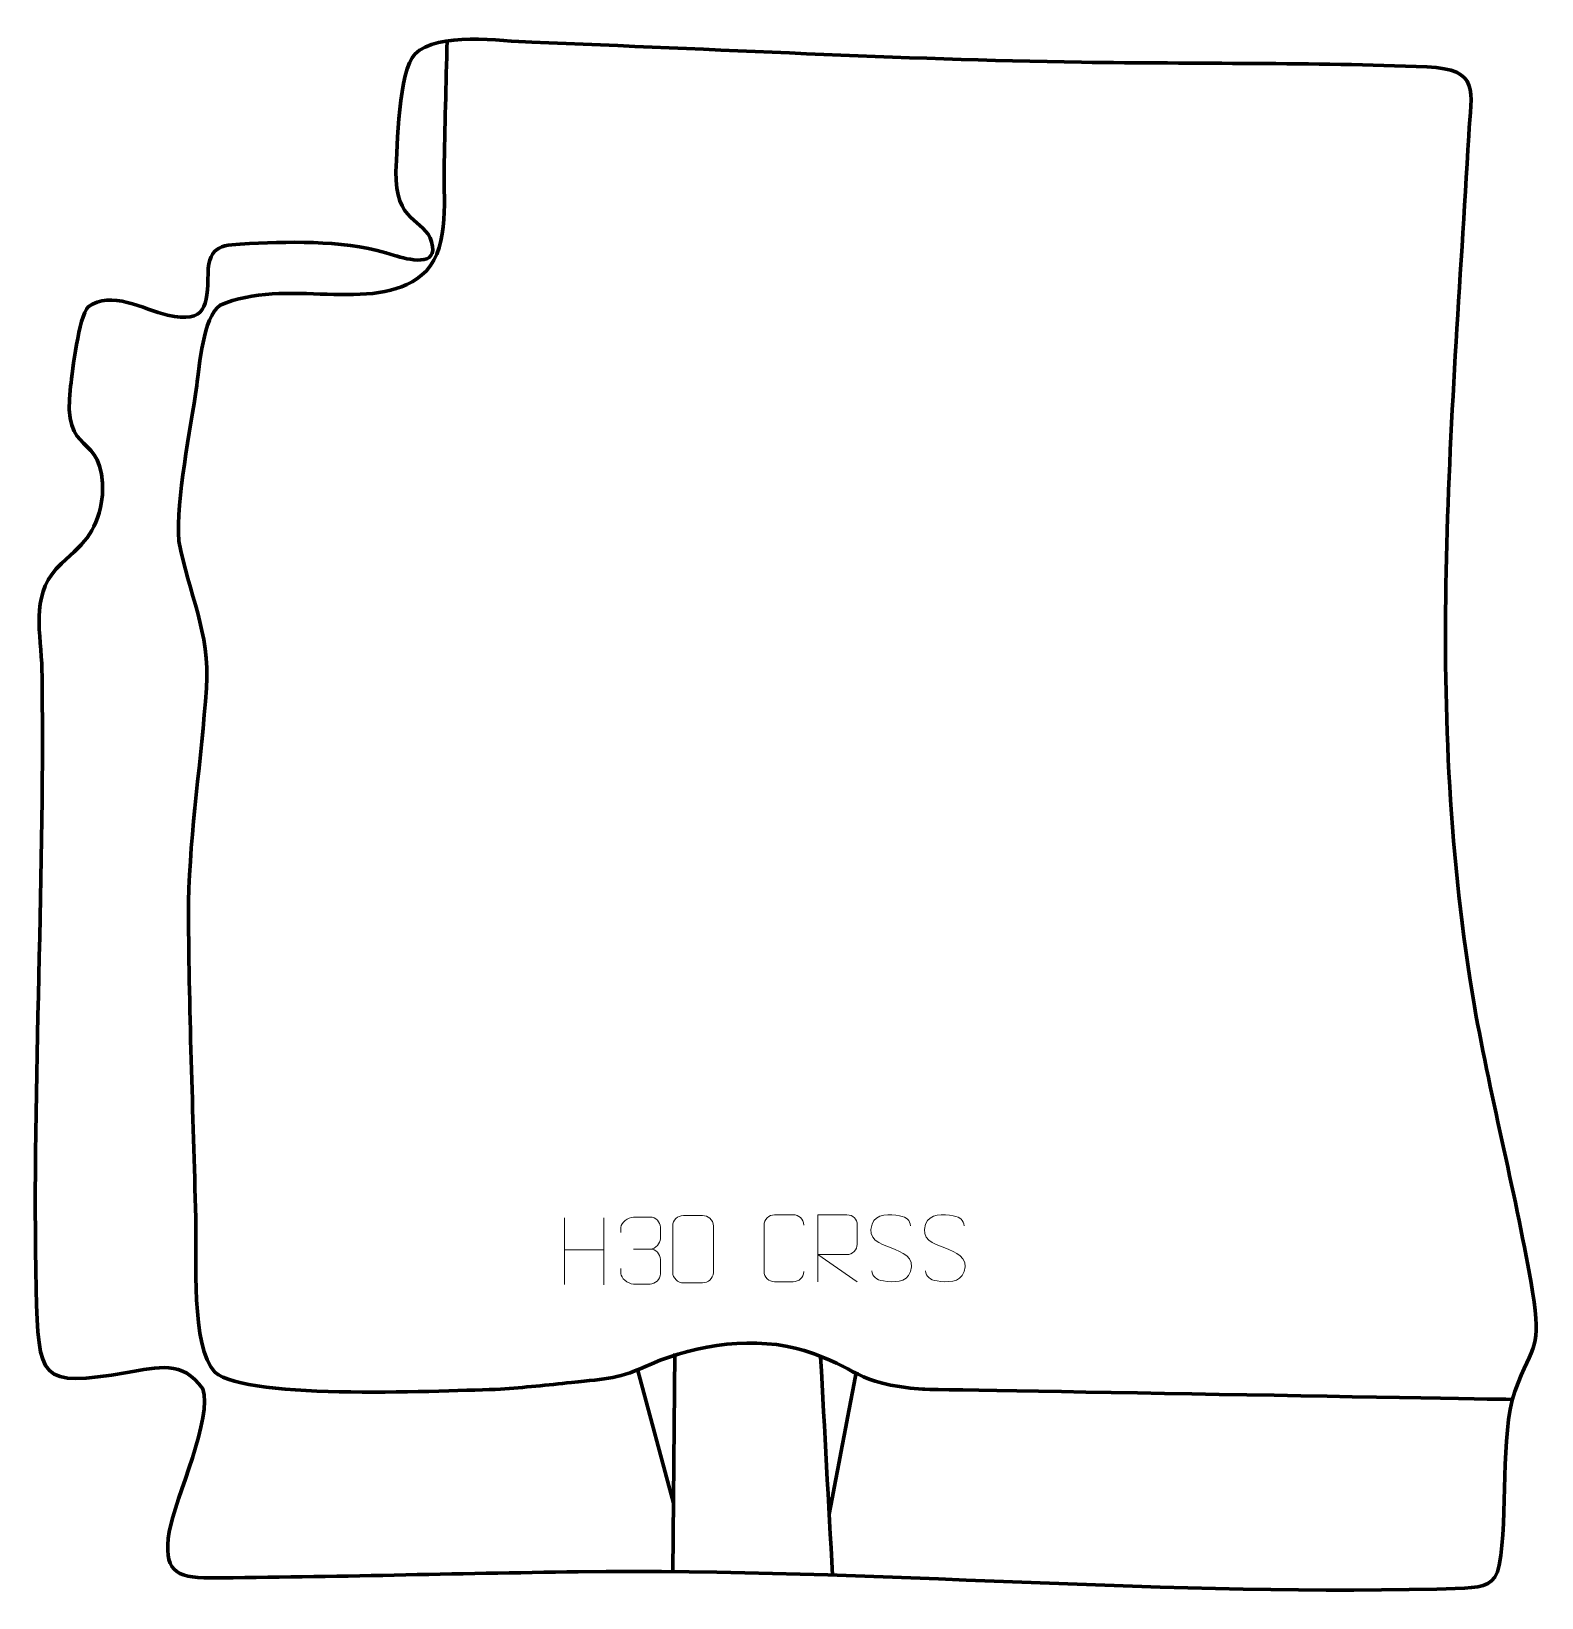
# Model space of a CAD drawing. Header units: millimetres. Extents: x -289 to 275, y -257 to 327.
import ezdxf

# ---------------------------------------------------------------- set-up
doc = ezdxf.new("R2010")
doc.units = ezdxf.units.MM
doc.header["$MEASUREMENT"] = 0
doc.layers.add('layer 2', color=7, linetype='Continuous')
doc.layers.add('layer 3', color=7, linetype='Continuous')

msp = doc.modelspace()

# ---------------------------------------------------------------- linework, layer by layer
at = {"layer": 'layer 2', "color": 142, "lineweight": 158}
msp.add_open_spline([(264.0221, -183.4079), (264.0221, -183.4079), (45.6694, -179.6178), (43.9496, -179.6178), (43.9496, -179.6178), (17.7356, -177.4148), (20.7199, -171.7006), (-0.2336, -165.1798), (-0.2336, -165.1798), (-17.81, -159.7099), (-40.5344, -162.7157), (-57.1179, -170.1557), (-57.1179, -170.1557), (-69.8081, -175.8491), (-73.2911, -175.5787), (-87.103, -177.0872), (-87.103, -177.0872), (-95.9296, -178.0513), (-104.7634, -178.8637), (-113.6099, -179.6178), (-113.6099, -179.6178), (-132.5082, -179.9921), (-208.0834, -184.0351), (-220.0774, -173.2151), (-220.0774, -173.2151), (-229.1016, -163.8408), (-226.9451, -130.2406), (-227.2792, -115.7005), (-227.2792, -115.7005), (-228.1958, -76.5997), (-229.9644, -36.8573), (-229.9631, 2.1814), (-229.9631, 2.1814), (-229.3528, 29.2822), (-225.0811, 55.1212), (-223.2802, 81.9139), (-223.2802, 81.9139), (-221.8551, 103.1161), (-229.9532, 116.9067), (-233.5259, 136.7469), (-233.5259, 136.7469), (-234.7595, 152.6075), (-229.1191, 178.0342), (-226.8737, 194.8029), (-226.8737, 194.8029), (-225.9061, 202.3231), (-224.525, 220.1482), (-218.2064, 224.7191), (-218.2064, 224.7191), (-193.9501, 235.5019), (-161.0768, 221.2121), (-143.0094, 235.9247), (-143.0094, 235.9247), (-132.6619, 244.3508), (-134.7165, 262.7578), (-134.5592, 275.014), (-134.5592, 275.014), (-134.3526, 291.1055), (-133.8219, 307.2576), (-133.4741, 323.3577)], degree=3, knots=[0, 0, 0, 0, 0.0625, 0.0625, 0.0625, 0.0625, 0.125, 0.125, 0.125, 0.125, 0.1875, 0.1875, 0.1875, 0.1875, 0.25, 0.25, 0.25, 0.25, 0.3125, 0.3125, 0.3125, 0.3125, 0.375, 0.375, 0.375, 0.375, 0.4375, 0.4375, 0.4375, 0.4375, 0.5, 0.5, 0.5, 0.5, 0.5625, 0.5625, 0.5625, 0.5625, 0.625, 0.625, 0.625, 0.625, 0.6875, 0.6875, 0.6875, 0.6875, 0.75, 0.75, 0.75, 0.75, 0.8125, 0.8125, 0.8125, 0.8125, 0.875, 0.875, 0.875, 0.875, 1, 1, 1, 1], dxfattribs=at)
at = {"layer": 'layer 2', "color": 250, "lineweight": 9}
for points in [[(-89.6624, -115.6924), (-89.6624, -115.6924), (-89.6624, -140.4699), (-89.6624, -140.4699)], [(-75.0191, -115.6924), (-75.0191, -115.6924), (-75.0191, -140.6459), (-75.0191, -140.6459)], [(-89.6624, -127.5747), (-89.6624, -127.5747), (-75.0191, -127.5743), (-75.0191, -127.5743)], [(-63.9197, -127.3337), (-63.9197, -127.3337), (-57.7233, -127.3337), (-57.7233, -127.3337)]]:
    msp.add_open_spline(points, degree=3, dxfattribs=at)
for points, knots in [([(-68.6294, -121.0885), (-68.6294, -121.0885), (-68.6294, -119.2313), (-68.6294, -119.2313), (-68.6294, -119.2313), (-68.6437, -117.4894), (-65.9792, -115.3713), (-63.9201, -115.394), (-63.9201, -115.394), (-61.856, -115.394), (-59.792, -115.394), (-57.7283, -115.394), (-57.7283, -115.394), (-55.5338, -115.3852), (-53.9355, -117.232), (-53.8911, -119.1441), (-53.8911, -119.1441), (-53.8915, -120.5792), (-53.8915, -122.0143), (-53.8911, -123.4498), (-53.8911, -123.4498), (-53.9397, -125.1033), (-55.5423, -127.3333), (-57.7406, -127.3233), (-57.7406, -127.3233), (-55.5369, -127.3345), (-53.9289, -129.1377), (-53.8749, -131.1972), (-53.8749, -131.1972), (-53.8753, -132.9819), (-53.8753, -134.7666), (-53.8749, -136.5517), (-53.8749, -136.5517), (-53.8648, -138.6131), (-55.9197, -140.3762), (-57.7406, -140.3681), (-57.7406, -140.3681), (-59.8059, -140.3678), (-61.8711, -140.3678), (-63.9367, -140.3681), (-63.9367, -140.3681), (-66.1053, -140.3566), (-68.6363, -137.9564), (-68.6549, -136.4946), (-68.6549, -136.4946), (-68.6549, -136.4946), (-68.6549, -134.586), (-68.6549, -134.586)], [0, 0, 0, 0, 0.07692308, 0.07692308, 0.07692308, 0.07692308, 0.15384615, 0.15384615, 0.15384615, 0.15384615, 0.23076923, 0.23076923, 0.23076923, 0.23076923, 0.30769231, 0.30769231, 0.30769231, 0.30769231, 0.38461538, 0.38461538, 0.38461538, 0.38461538, 0.46153846, 0.46153846, 0.46153846, 0.46153846, 0.53846154, 0.53846154, 0.53846154, 0.53846154, 0.61538462, 0.61538462, 0.61538462, 0.61538462, 0.69230769, 0.69230769, 0.69230769, 0.69230769, 0.76923077, 0.76923077, 0.76923077, 0.76923077, 0.84615385, 0.84615385, 0.84615385, 0.84615385, 1, 1, 1, 1]), ([(-45.3063, -114.824), (-42.9313, -114.824), (-40.5558, -114.824), (-38.1804, -114.824), (-38.1804, -114.824), (-36.1924, -114.7883), (-34.1587, -116.2882), (-34.1315, -118.7395), (-34.1315, -118.7395), (-34.1319, -124.5187), (-34.1319, -130.2982), (-34.1315, -136.0781), (-34.1315, -136.0781), (-34.2742, -138.4146), (-35.987, -139.9024), (-38.1804, -139.9133), (-38.1804, -139.9133), (-40.5617, -139.9129), (-42.9431, -139.9129), (-45.3241, -139.9133), (-45.3241, -139.9133), (-47.29, -140.0193), (-49.3039, -138.1242), (-49.2925, -136.0956), (-49.2925, -136.0956), (-49.2921, -130.2932), (-49.2921, -124.4911), (-49.2925, -118.6894), (-49.2925, -118.6894), (-49.2882, -116.5393), (-47.5044, -114.8104), (-45.3063, -114.824)], [0, 0, 0, 0, 0.11111111, 0.11111111, 0.11111111, 0.11111111, 0.22222222, 0.22222222, 0.22222222, 0.22222222, 0.33333333, 0.33333333, 0.33333333, 0.33333333, 0.44444444, 0.44444444, 0.44444444, 0.44444444, 0.55555556, 0.55555556, 0.55555556, 0.55555556, 0.66666667, 0.66666667, 0.66666667, 0.66666667, 0.77777778, 0.77777778, 0.77777778, 0.77777778, 1, 1, 1, 1]), ([(-0.3642, -135.6756), (-0.504, -137.999), (-2.1812, -139.4786), (-4.3289, -139.4894), (-4.3289, -139.4894), (-6.6608, -139.489), (-8.9927, -139.489), (-11.3242, -139.4894), (-11.3242, -139.4894), (-13.2492, -139.5948), (-15.2213, -137.7103), (-15.2101, -135.693), (-15.2101, -135.693), (-15.2097, -129.9229), (-15.2097, -124.1532), (-15.2101, -118.3839), (-15.2101, -118.3839), (-15.2059, -116.2458), (-13.4592, -114.5266), (-11.3068, -114.5401), (-11.3068, -114.5401), (-8.9811, -114.5401), (-6.655, -114.5401), (-4.3289, -114.5401), (-4.3289, -114.5401), (-2.3823, -114.5046), (-0.3909, -115.9961), (-0.3642, -118.4337)], [0, 0, 0, 0, 0.125, 0.125, 0.125, 0.125, 0.25, 0.25, 0.25, 0.25, 0.375, 0.375, 0.375, 0.375, 0.5, 0.5, 0.5, 0.5, 0.625, 0.625, 0.625, 0.625, 0.75, 0.75, 0.75, 0.75, 1, 1, 1, 1]), ([(4.8808, -139.4933), (4.8808, -139.4933), (4.8808, -114.5398), (4.8808, -114.5398), (4.8808, -114.5398), (8.4756, -114.5398), (12.0711, -114.5398), (15.6663, -114.5398), (15.6663, -114.5398), (17.9916, -114.5775), (19.5489, -116.0675), (19.5448, -118.4339), (19.5448, -118.4339), (19.5444, -120.4694), (19.5444, -123.5288), (19.5448, -125.5648), (19.5448, -125.5648), (19.5383, -127.4403), (17.726, -129.3821), (15.7165, -129.4012), (15.7165, -129.4012), (15.7165, -129.4012), (4.8808, -129.4012), (4.8808, -129.4012), (4.8808, -129.4012), (4.8808, -129.4012), (19.5355, -139.4933), (19.5355, -139.4933)], [0, 0, 0, 0, 0.125, 0.125, 0.125, 0.125, 0.25, 0.25, 0.25, 0.25, 0.375, 0.375, 0.375, 0.375, 0.5, 0.5, 0.5, 0.5, 0.625, 0.625, 0.625, 0.625, 0.75, 0.75, 0.75, 0.75, 1, 1, 1, 1]), ([(32.2184, -126.8427), (27.9701, -125.3723), (23.062, -123.5765), (25.0671, -118.0562), (25.0671, -118.0562), (26.5706, -113.9163), (31.7842, -114.3048), (35.3878, -114.9059), (35.3878, -114.9059), (38.2484, -115.3831), (39.1131, -116.5963), (39.4237, -118.6804)], [0, 0, 0, 0, 0.25, 0.25, 0.25, 0.25, 0.5, 0.5, 0.5, 0.5, 1, 1, 1, 1]), ([(52.2184, -126.8427), (47.9701, -125.3723), (43.062, -123.5765), (45.0671, -118.0562), (45.0671, -118.0562), (46.5706, -113.9163), (51.7842, -114.3048), (55.3878, -114.9059), (55.3878, -114.9059), (58.2484, -115.3831), (59.1131, -116.5963), (59.4237, -118.6804)], [0, 0, 0, 0, 0.25, 0.25, 0.25, 0.25, 0.5, 0.5, 0.5, 0.5, 1, 1, 1, 1]), ([(32.2184, -126.8428), (36.237, -128.4895), (41.2665, -130.3778), (39.4325, -135.7381), (39.4325, -135.7381), (37.9727, -140.0045), (33.0619, -139.7478), (29.3358, -139.1931), (29.3358, -139.1931), (26.5858, -138.7833), (25.3649, -137.5698), (24.9869, -135.4576)], [0, 0, 0, 0, 0.25, 0.25, 0.25, 0.25, 0.5, 0.5, 0.5, 0.5, 1, 1, 1, 1]), ([(52.2184, -126.8428), (56.237, -128.4895), (61.2665, -130.3778), (59.4325, -135.7381), (59.4325, -135.7381), (57.9727, -140.0045), (53.0619, -139.7478), (49.3358, -139.1931), (49.3358, -139.1931), (46.5858, -138.7833), (45.3649, -137.5698), (44.9869, -135.4576)], [0, 0, 0, 0, 0.25, 0.25, 0.25, 0.25, 0.5, 0.5, 0.5, 0.5, 1, 1, 1, 1])]:
    msp.add_open_spline(points, degree=3, knots=knots, dxfattribs=at)
at = {"layer": 'layer 2', "color": 142, "lineweight": 158}
for points in [[(-48.5224, -166.2563), (-48.5224, -166.2563), (-49.2362, -247.6581), (-49.2362, -247.6581)], [(5.8903, -167.6727), (7.3764, -194.7646), (8.8624, -221.8566), (10.3485, -248.9485)], [(-49.012, -222.0825), (-49.012, -222.0825), (-62.3026, -172.6012), (-62.3026, -172.6012)], [(19.0415, -174.0136), (15.7281, -191.4149), (12.415, -208.8162), (9.1016, -226.2175)]]:
    msp.add_open_spline(points, degree=3, dxfattribs=at)
at = {"layer": 'layer 3', "color": 242, "lineweight": 158}
msp.add_open_spline([(103.191, 315.4032), (145.9592, 314.8133), (189.4393, 315.3156), (232.0981, 313.712), (232.0981, 313.712), (252.1728, 312.5778), (248.7378, 305.2361), (247.7265, 287.9198), (247.7265, 287.9198), (241.3903, 177.0056), (230.882, 74.1739), (249.8296, -36.6506), (249.8296, -36.6506), (256.1805, -72.332), (265.4993, -107.74), (271.555, -143.223), (271.555, -143.223), (274.9417, -164.9229), (271.9001, -161.711), (264.898, -180.4355), (264.898, -180.4355), (259.4277, -196.5624), (262.4388, -227.0462), (259.1352, -245.2044), (259.1352, -245.2044), (257.4425, -252.7422), (253.5962, -253.1773), (246.1871, -253.8422), (246.1871, -253.8422), (135.9954, -257.3507), (25.9167, -246.3425), (-84.5087, -247.7049), (-84.5087, -247.7049), (-130.2648, -248.28), (-176.1457, -249.6621), (-221.8685, -249.9666), (-221.8685, -249.9666), (-235.2024, -249.8778), (-239.3709, -247.2105), (-237.1899, -232.7464), (-237.1899, -232.7464), (-234.7375, -220.1722), (-220.6807, -189.5805), (-224.6478, -179.5082), (-224.6478, -179.5082), (-232.2236, -168.5834), (-241.3044, -171.4218), (-252.8124, -173.3723), (-252.8124, -173.3723), (-285.9517, -178.8925), (-285.7753, -176.0725), (-286.8391, -142.31), (-286.8391, -142.31), (-288.3806, -64.4221), (-283.2694, 13.4564), (-284.7352, 91.1354), (-284.7352, 91.1354), (-285.5223, 104.8885), (-288.6136, 118.0094), (-277.4117, 128.3848), (-277.4117, 128.3848), (-267.944, 137.0619), (-263.9215, 140.3944), (-262.0063, 153.9926), (-262.0063, 153.9926), (-261.2963, 179.405), (-277.6346, 166.497), (-273.9667, 194.5652), (-273.9667, 194.5652), (-273.2064, 200.3829), (-270.9403, 220.3034), (-267.4441, 224.1434), (-267.4441, 224.1434), (-258.8754, 230.5304), (-246.8354, 223.154), (-237.7636, 221.0925), (-237.7636, 221.0925), (-223.1763, 217.7776), (-222.929, 224.6629), (-222.672, 236.5756), (-222.672, 236.5756), (-222.4384, 247.4012), (-217.1297, 247.2593), (-207.1956, 247.7638), (-207.1956, 247.7638), (-189.6144, 248.6188), (-169.9517, 248.9169), (-153.1086, 243.3478), (-153.1086, 243.3478), (-148.2448, 241.7987), (-136.3814, 238.7102), (-139.244, 248.3438), (-139.244, 248.3438), (-141.8496, 257.1126), (-153.2014, 255.6048), (-152.5507, 274.6455), (-152.5507, 274.6455), (-152.1999, 283.7334), (-151.5236, 312.4825), (-145.503, 318.3965), (-145.503, 318.3965), (-136.8177, 326.9281), (-113.6347, 323.2587), (-101.867, 322.8338), (-101.867, 322.8338), (-33.5201, 320.3655), (34.8056, 316.4463), (103.191, 315.4032)], degree=3, knots=[0, 0, 0, 0, 0.03571429, 0.03571429, 0.03571429, 0.03571429, 0.07142857, 0.07142857, 0.07142857, 0.07142857, 0.10714286, 0.10714286, 0.10714286, 0.10714286, 0.14285714, 0.14285714, 0.14285714, 0.14285714, 0.17857143, 0.17857143, 0.17857143, 0.17857143, 0.21428571, 0.21428571, 0.21428571, 0.21428571, 0.25, 0.25, 0.25, 0.25, 0.28571429, 0.28571429, 0.28571429, 0.28571429, 0.32142857, 0.32142857, 0.32142857, 0.32142857, 0.35714286, 0.35714286, 0.35714286, 0.35714286, 0.39285714, 0.39285714, 0.39285714, 0.39285714, 0.42857143, 0.42857143, 0.42857143, 0.42857143, 0.46428571, 0.46428571, 0.46428571, 0.46428571, 0.5, 0.5, 0.5, 0.5, 0.53571429, 0.53571429, 0.53571429, 0.53571429, 0.57142857, 0.57142857, 0.57142857, 0.57142857, 0.60714286, 0.60714286, 0.60714286, 0.60714286, 0.64285714, 0.64285714, 0.64285714, 0.64285714, 0.67857143, 0.67857143, 0.67857143, 0.67857143, 0.71428571, 0.71428571, 0.71428571, 0.71428571, 0.75, 0.75, 0.75, 0.75, 0.78571429, 0.78571429, 0.78571429, 0.78571429, 0.82142857, 0.82142857, 0.82142857, 0.82142857, 0.85714286, 0.85714286, 0.85714286, 0.85714286, 0.89285714, 0.89285714, 0.89285714, 0.89285714, 0.92857143, 0.92857143, 0.92857143, 0.92857143, 1, 1, 1, 1], dxfattribs=at)

doc.saveas('drawing.dxf')
